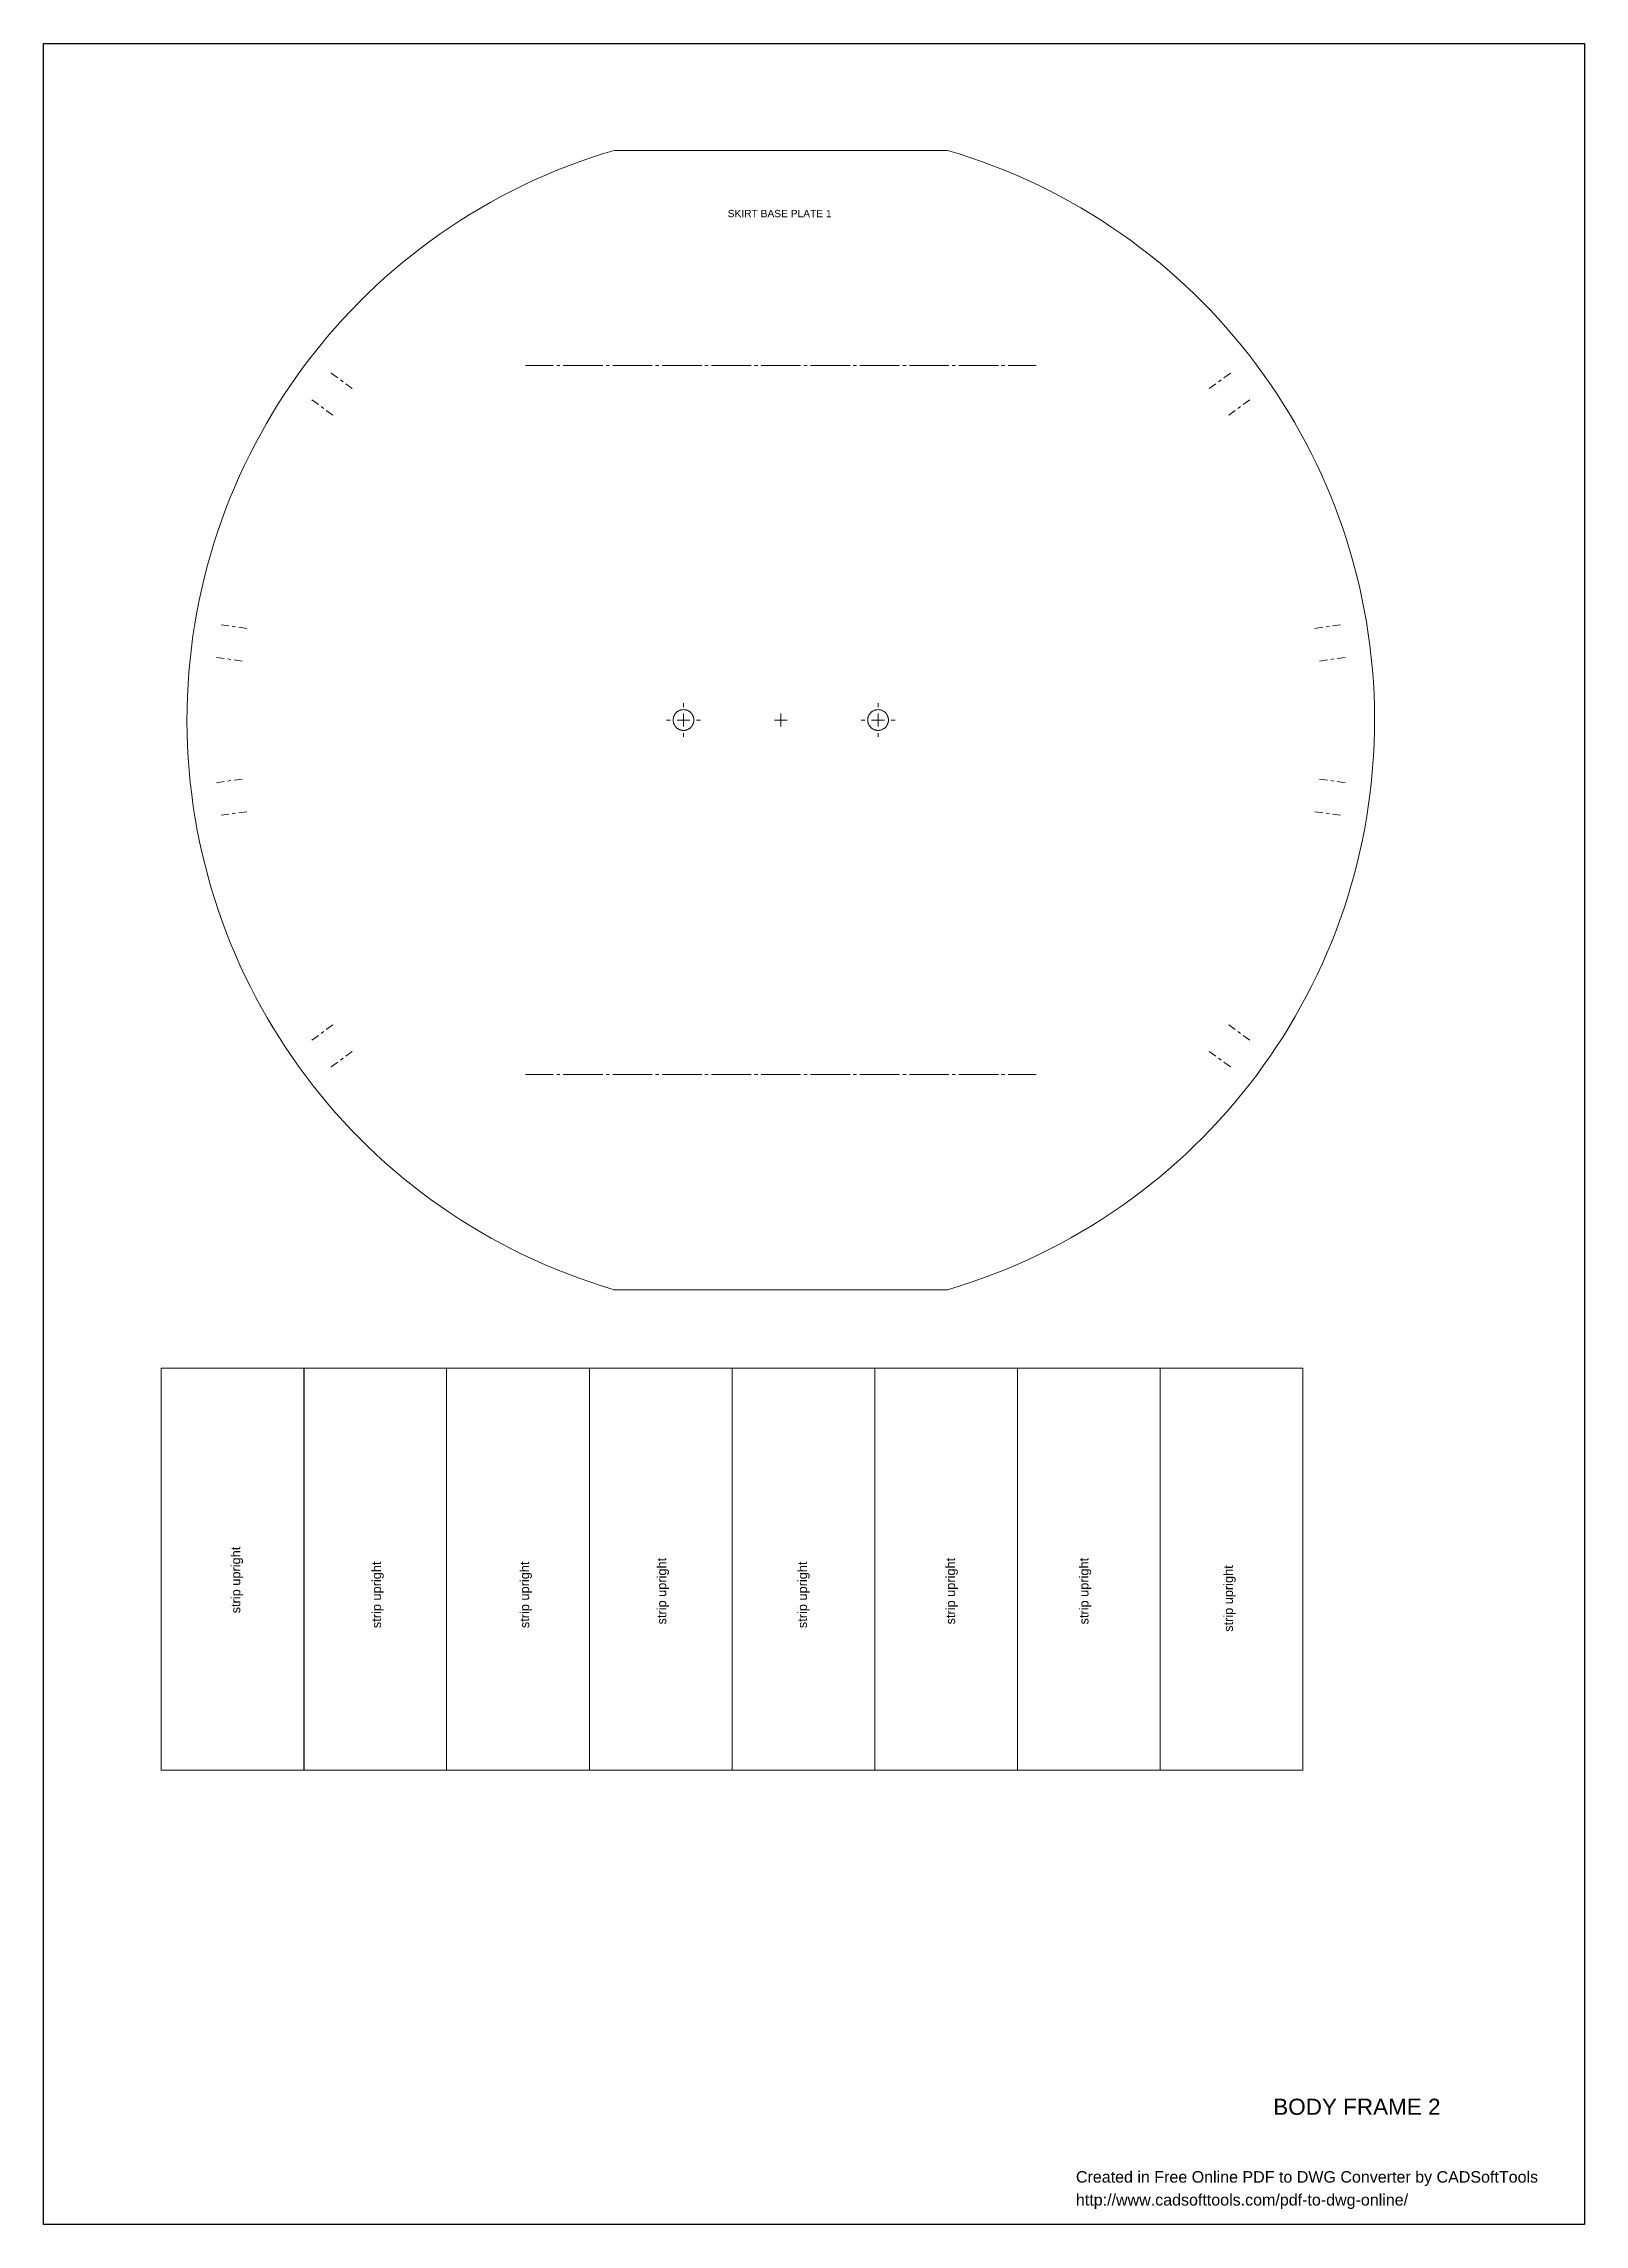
# Model space of a CAD drawing. Header units: millimetres. Extents: x 0 to 594, y 0 to 841.
import ezdxf

# ---------------------------------------------------------------- set-up
doc = ezdxf.new("R2010")
doc.units = ezdxf.units.MM
doc.header["$MEASUREMENT"] = 0
doc.layers.get('0').update_dxf_attribs({"linetype": 'CONTINUOUS'})
doc.layers.add('DD7728', color=7, linetype='CONTINUOUS')
doc.styles.add('Arial0', font='arial.ttf', dxfattribs={"height": 7.794})
doc.styles.add('DD77B8', font='arial.ttf')
picture_1 = doc.add_image_def('image1.bmp', size_in_pixel=(1446, 2048))

# ---------------------------------------------------------------- blocks, each defined once
blk = doc.blocks.new('MF23C8090')
at = {"color": 7, "true_color": 0x000007}
image = blk.add_image(picture_1, insert=(0, 0), size_in_units=(593.85, 841.02), dxfattribs=at)
image.dxf.flags = 11
blk = doc.blocks.new('DA4460')
at = {"layer": 'DD7728', "color": 1, "true_color": 0x000001, "style": 'DD77B8'}
for s, p in [('Created in Free Online PDF to DWG Converter by CADSoftTools', (0, 0)), ('http://www.cadsofttools.com/pdf-to-dwg-online/', (0, -2))]:
    blk.add_text(s, height=1, dxfattribs=at).set_placement(p)

msp = doc.modelspace()

# ---------------------------------------------------------------- linework, layer by layer
at = {"color": 7, "linetype": 'Continuous', "lineweight": 9, "true_color": 0x000007}
for p, q in [((348.36, 799.84), (219.91, 799.84)), ((102.78, 719.75), (102.71, 719.82)), ((185.68, 716.9), (196.49, 716.9)), ((197.75, 716.9), (199.01, 716.9)), ((200.3, 716.9), (215.55, 716.9)), ((216.8, 716.9), (218.06, 716.9)), ((219.35, 716.9), (234.6, 716.9)), ((235.86, 716.9), (237.12, 716.9)), ((238.41, 716.9), (253.66, 716.9)), ((254.91, 716.9), (256.17, 716.9)), ((257.46, 716.9), (272.71, 716.9)), ((273.97, 716.9), (275.22, 716.9)), ((276.51, 716.9), (291.76, 716.9)), ((293.02, 716.9), (294.28, 716.9)), ((295.57, 716.9), (310.82, 716.9)), ((312.07, 716.9), (313.33, 716.9)), ((314.62, 716.9), (329.87, 716.9)), ((331.13, 716.9), (332.39, 716.9)), ((333.68, 716.9), (348.93, 716.9)), ((350.18, 716.9), (351.44, 716.9)), ((352.73, 716.9), (367.98, 716.9)), ((369.24, 716.9), (370.49, 716.9)), ((371.78, 716.9), (382.6, 716.9)), ((465.5, 719.75), (465.56, 719.82)), ((95.3, 709.49), (95.24, 709.53)), ((113.36, 712.08), (110.85, 713.89)), ((115.42, 710.59), (114.39, 711.35)), ((118.95, 708.01), (116.44, 709.86)), ((449.29, 708.01), (451.8, 709.86)), ((452.83, 710.59), (453.85, 711.35)), ((454.88, 712.08), (457.43, 713.89)), ((472.97, 709.49), (473.04, 709.53)), ((105.92, 701.79), (103.37, 703.61)), ((107.97, 700.3), (106.91, 701.06)), ((111.51, 697.72), (108.96, 699.57)), ((456.77, 697.72), (459.28, 699.57)), ((460.3, 700.3), (461.33, 701.06)), ((462.36, 701.79), (464.87, 703.61)), ((71.42, 616.47), (68.38, 616.9)), ((73.93, 616.11), (72.68, 616.31)), ((78.27, 615.48), (75.22, 615.95)), ((489.98, 615.48), (493.05, 615.95)), ((494.31, 616.11), (495.57, 616.31)), ((496.83, 616.47), (499.9, 616.9)), ((509.83, 618.29), (509.89, 618.29)), ((511.58, 605.72), (511.68, 605.72)), ((69.63, 603.9), (66.59, 604.3)), ((72.15, 603.54), (70.92, 603.71)), ((76.51, 602.91), (73.44, 603.37)), ((491.76, 602.91), (494.81, 603.37)), ((496.1, 603.54), (497.35, 603.71)), ((498.61, 603.9), (501.69, 604.3)), ((246.64, 585.15), (246.64, 586.67)), ((246.64, 580.15), (246.64, 582.67)), ((284.12, 580.15), (284.12, 582.67)), ((321.63, 585.15), (321.63, 586.67)), ((321.63, 580.15), (321.63, 582.67)), ((241.61, 580.15), (240.13, 580.15)), ((246.64, 580.15), (244.13, 580.15)), ((246.64, 580.15), (246.64, 577.64)), ((246.64, 580.15), (249.12, 580.15)), ((246.64, 575.12), (246.64, 573.64)), ((251.64, 580.15), (253.13, 580.15)), ((284.12, 580.15), (281.64, 580.15)), ((284.12, 580.15), (284.12, 577.64)), ((284.12, 580.15), (286.64, 580.15)), ((316.64, 580.15), (315.15, 580.15)), ((321.63, 580.15), (319.15, 580.15)), ((321.63, 580.15), (321.63, 577.64)), ((321.63, 580.15), (324.15, 580.15)), ((321.63, 575.12), (321.63, 573.64)), ((326.66, 580.15), (328.15, 580.15)), ((69.63, 556.43), (66.59, 556)), ((72.15, 556.8), (70.92, 556.6)), ((76.51, 557.36), (73.44, 556.96)), ((491.76, 557.36), (494.81, 556.96)), ((496.1, 556.8), (497.35, 556.6)), ((498.61, 556.43), (501.69, 556)), ((56.7, 554.62), (56.6, 554.58)), ((511.58, 554.62), (511.68, 554.58)), ((58.45, 542.01), (58.35, 542.01)), ((71.42, 543.86), (68.38, 543.43)), ((73.93, 544.2), (72.68, 544.03)), ((78.27, 544.79), (75.22, 544.39)), ((489.98, 544.79), (493.05, 544.39)), ((494.31, 544.2), (495.57, 544.03)), ((496.83, 543.86), (499.9, 543.43)), ((509.83, 542.01), (509.89, 542.01)), ((111.51, 462.59), (108.96, 460.77)), ((456.77, 462.59), (459.28, 460.77)), ((105.92, 458.52), (103.37, 456.7)), ((107.97, 460.01), (106.91, 459.28)), ((460.3, 460.01), (461.33, 459.28)), ((462.36, 458.52), (464.87, 456.7)), ((95.3, 450.81), (95.24, 450.74)), ((113.36, 448.23), (110.85, 446.41)), ((115.42, 449.75), (114.39, 448.99)), ((118.95, 452.3), (116.44, 450.48)), ((449.29, 452.3), (451.8, 450.48)), ((452.83, 449.75), (453.85, 448.99)), ((454.88, 448.23), (457.43, 446.41)), ((472.97, 450.81), (473.04, 450.74)), ((102.78, 440.52), (102.71, 440.46)), ((185.68, 443.4), (196.49, 443.4)), ((197.75, 443.4), (199.01, 443.4)), ((200.3, 443.4), (215.55, 443.4)), ((216.8, 443.4), (218.06, 443.4)), ((219.35, 443.4), (234.6, 443.4)), ((235.86, 443.4), (237.12, 443.4)), ((238.41, 443.4), (253.66, 443.4)), ((254.91, 443.4), (256.17, 443.4)), ((257.46, 443.4), (272.71, 443.4)), ((273.97, 443.4), (275.22, 443.4)), ((276.51, 443.4), (291.76, 443.4)), ((293.02, 443.4), (294.28, 443.4)), ((295.57, 443.4), (310.82, 443.4)), ((312.07, 443.4), (313.33, 443.4)), ((314.62, 443.4), (329.87, 443.4)), ((331.13, 443.4), (332.39, 443.4)), ((333.68, 443.4), (348.93, 443.4)), ((350.18, 443.4), (351.44, 443.4)), ((352.73, 443.4), (367.98, 443.4)), ((369.24, 443.4), (370.49, 443.4)), ((371.78, 443.4), (382.6, 443.4)), ((465.5, 440.52), (465.56, 440.46)), ((219.91, 360.47), (348.36, 360.47)), ((100.36, 330.14), (45.35, 330.14)), ((45.35, 330.14), (45.35, 175.12)), ((155.34, 330.14), (100.33, 330.14)), ((100.33, 330.14), (100.33, 175.12)), ((100.36, 175.12), (100.36, 330.14)), ((210.35, 330.14), (155.31, 330.14)), ((155.31, 330.14), (155.31, 175.12)), ((155.34, 175.12), (155.34, 330.14)), ((210.35, 175.12), (210.35, 330.14)), ((265.4, 330.14), (210.39, 330.14)), ((210.39, 330.14), (210.39, 175.12)), ((320.38, 330.14), (265.37, 330.14)), ((265.37, 330.14), (265.37, 175.12)), ((265.4, 175.12), (265.4, 330.14)), ((375.39, 330.14), (320.34, 330.14)), ((320.34, 330.14), (320.34, 175.12)), ((320.38, 175.12), (320.38, 330.14)), ((430.33, 330.14), (375.32, 330.14)), ((375.32, 330.14), (375.32, 175.12)), ((375.39, 175.12), (375.39, 330.14)), ((485.35, 330.14), (430.3, 330.14)), ((430.3, 330.14), (430.3, 175.12)), ((430.33, 175.12), (430.33, 330.14)), ((485.35, 175.12), (485.35, 330.14)), ((45.35, 175.12), (100.36, 175.12)), ((100.33, 175.12), (155.34, 175.12)), ((155.31, 175.12), (210.35, 175.12)), ((210.39, 175.12), (265.4, 175.12)), ((265.37, 175.12), (320.38, 175.12)), ((320.34, 175.12), (375.39, 175.12)), ((375.32, 175.12), (430.33, 175.12)), ((430.3, 175.12), (485.35, 175.12))]:
    msp.add_line(p, q, dxfattribs=at)
for points in [[(242.94, 581.71), (242.87, 581.61), (242.87, 581.54), (242.87, 581.51), (242.81, 581.38), (242.81, 581.31)], [(243.53, 582.7), (243.5, 582.67), (243.47, 582.63), (243.43, 582.6), (243.4, 582.53), (243.37, 582.5), (243.33, 582.44), (243.3, 582.4)], [(244.39, 583.49), (244.36, 583.46), (244.29, 583.43), (244.23, 583.36), (244.19, 583.36), (244.16, 583.3), (244.13, 583.3), (244.1, 583.26)], [(245.45, 583.99), (245.42, 583.99), (245.32, 583.96), (245.29, 583.92), (245.22, 583.92), (245.19, 583.89), (245.09, 583.86)], [(248.16, 583.86), (248.07, 583.89), (248, 583.92), (247.97, 583.92), (247.93, 583.96), (247.83, 583.99), (247.77, 583.99)], [(249.16, 583.26), (249.12, 583.3), (249.09, 583.3), (249.06, 583.36), (248.99, 583.36), (248.96, 583.43), (248.89, 583.46), (248.86, 583.49)], [(249.95, 582.4), (249.92, 582.44), (249.88, 582.47), (249.88, 582.5), (249.82, 582.53), (249.82, 582.6), (249.75, 582.63), (249.75, 582.67), (249.72, 582.7)], [(250.45, 581.31), (250.45, 581.38), (250.41, 581.44), (250.41, 581.48), (250.38, 581.51), (250.38, 581.54), (250.35, 581.61), (250.31, 581.71)], [(250.55, 579.39), (250.55, 579.43), (250.58, 579.49), (250.58, 579.59), (250.58, 579.62), (250.58, 579.72), (250.61, 579.79), (250.61, 580.12), (250.65, 580.19), (250.61, 580.22), (250.61, 580.55), (250.58, 580.62), (250.58, 580.72), (250.58, 580.75), (250.58, 580.85), (250.55, 580.91), (250.55, 580.95)], [(317.93, 581.71), (317.9, 581.61), (317.86, 581.54), (317.86, 581.51), (317.8, 581.38), (317.8, 581.31)], [(318.53, 582.7), (318.49, 582.67), (318.49, 582.63), (318.46, 582.6), (318.43, 582.53), (318.39, 582.5), (318.33, 582.44), (318.29, 582.4)], [(319.39, 583.49), (319.39, 583.46), (319.29, 583.43), (319.25, 583.36), (319.22, 583.36), (319.15, 583.3), (319.12, 583.3), (319.09, 583.26)], [(320.48, 583.99), (320.41, 583.99), (320.34, 583.96), (320.28, 583.92), (320.25, 583.92), (320.18, 583.89), (320.08, 583.86)], [(323.16, 583.86), (323.09, 583.89), (323.02, 583.92), (322.99, 583.92), (322.92, 583.96), (322.86, 583.99), (322.79, 583.99)], [(324.15, 583.26), (324.15, 583.3), (324.08, 583.3), (324.05, 583.36), (324.02, 583.36), (323.98, 583.43), (323.88, 583.46), (323.85, 583.49)], [(324.98, 582.4), (324.91, 582.44), (324.88, 582.5), (324.84, 582.53), (324.81, 582.6), (324.78, 582.63), (324.74, 582.67), (324.74, 582.7)], [(325.44, 581.31), (325.44, 581.38), (325.37, 581.51), (325.37, 581.54), (325.37, 581.61), (325.34, 581.71)], [(325.57, 579.39), (325.57, 579.43), (325.57, 579.49), (325.57, 579.59), (325.6, 579.62), (325.6, 579.72), (325.64, 579.79), (325.64, 580.12), (325.64, 580.19), (325.64, 580.22), (325.64, 580.55), (325.6, 580.62), (325.6, 580.72), (325.57, 580.75), (325.57, 580.85), (325.57, 580.91), (325.57, 580.95)], [(242.81, 579.03), (242.81, 578.96), (242.87, 578.83), (242.87, 578.8), (242.87, 578.73), (242.94, 578.63)], [(243.3, 577.94), (243.33, 577.9), (243.37, 577.84), (243.4, 577.77), (243.43, 577.74), (243.47, 577.71), (243.5, 577.67), (243.53, 577.64)], [(244.1, 577.08), (244.13, 577.04), (244.16, 577.01), (244.19, 576.98), (244.23, 576.94), (244.29, 576.91), (244.33, 576.91), (244.36, 576.88), (244.39, 576.84)], [(245.09, 576.48), (245.12, 576.45), (245.19, 576.41), (245.22, 576.41), (245.29, 576.41), (245.32, 576.38), (245.35, 576.38), (245.42, 576.35), (245.45, 576.35)], [(245.85, 576.25), (245.88, 576.25), (245.95, 576.22), (246.05, 576.22), (246.08, 576.18), (246.18, 576.18), (246.25, 576.18), (246.58, 576.18), (246.64, 576.15), (246.68, 576.18), (247.01, 576.18), (247.04, 576.18), (247.17, 576.18), (247.21, 576.22), (247.3, 576.22), (247.34, 576.25), (247.4, 576.25)], [(247.77, 576.35), (247.83, 576.35), (247.87, 576.38), (247.93, 576.38), (247.97, 576.41), (248, 576.41), (248.07, 576.41), (248.1, 576.45), (248.16, 576.48)], [(248.86, 576.84), (248.89, 576.88), (248.93, 576.91), (248.96, 576.91), (248.99, 576.94), (249.06, 576.98), (249.09, 577.01), (249.12, 577.04), (249.16, 577.08)], [(249.72, 577.64), (249.75, 577.67), (249.75, 577.71), (249.82, 577.74), (249.82, 577.77), (249.88, 577.84), (249.88, 577.87), (249.92, 577.9), (249.95, 577.94)], [(250.31, 578.63), (250.35, 578.73), (250.38, 578.8), (250.38, 578.83), (250.41, 578.86), (250.41, 578.9), (250.45, 578.96), (250.45, 579.03)], [(317.8, 579.03), (317.8, 578.96), (317.86, 578.83), (317.86, 578.8), (317.9, 578.73), (317.93, 578.63)], [(318.29, 577.94), (318.33, 577.9), (318.39, 577.84), (318.43, 577.77), (318.46, 577.74), (318.49, 577.71), (318.49, 577.67), (318.53, 577.64)], [(319.09, 577.08), (319.12, 577.04), (319.15, 577.01), (319.22, 576.98), (319.25, 576.94), (319.29, 576.91), (319.32, 576.91), (319.39, 576.88), (319.39, 576.84)], [(320.08, 576.48), (320.15, 576.45), (320.18, 576.41), (320.25, 576.41), (320.28, 576.41), (320.34, 576.38), (320.38, 576.38), (320.41, 576.35), (320.48, 576.35)], [(320.87, 576.25), (320.91, 576.25), (320.94, 576.22), (321.04, 576.22), (321.11, 576.18), (321.2, 576.18), (321.24, 576.18), (321.57, 576.18), (321.63, 576.15), (321.67, 576.18), (322.03, 576.18), (322.06, 576.18), (322.16, 576.18), (322.2, 576.22), (322.33, 576.22), (322.36, 576.25), (322.4, 576.25)], [(322.79, 576.35), (322.86, 576.35), (322.89, 576.38), (322.92, 576.38), (322.99, 576.41), (323.02, 576.41), (323.09, 576.41), (323.12, 576.45), (323.16, 576.48)], [(323.85, 576.84), (323.88, 576.88), (323.92, 576.91), (323.98, 576.91), (324.02, 576.94), (324.05, 576.98), (324.08, 577.01), (324.15, 577.04), (324.15, 577.08)], [(324.74, 577.64), (324.74, 577.67), (324.78, 577.71), (324.81, 577.74), (324.84, 577.77), (324.88, 577.84), (324.91, 577.9), (324.98, 577.94)], [(325.34, 578.63), (325.37, 578.73), (325.37, 578.8), (325.37, 578.83), (325.44, 578.96), (325.44, 579.03)]]:
    msp.add_lwpolyline(points, dxfattribs=at)
for points, knots in [([(219.91, 799.84), (122.06, 771.16), (55.14, 681.64), (55.24, 579.66), (55.24, 579.66), (55.57, 478.07), (122.43, 389.08), (219.91, 360.47)], [0, 0, 0, 0, 0.125, 0.125, 0.125, 0.125001, 1, 1, 1, 1]), ([(348.36, 360.47), (446.21, 389.22), (513.13, 478.7), (513, 580.65), (513, 580.65), (512.7, 682.2), (445.82, 771.29), (348.36, 799.84)], [0, 0, 0, 0, 0.125, 0.125, 0.125, 0.125001, 1, 1, 1, 1]), ([(242.81, 581.31), (242.74, 581.24), (242.74, 581.05), (242.71, 580.95), (242.71, 580.95), (242.64, 580.65), (242.61, 580.48), (242.64, 580.15), (242.64, 580.15), (242.61, 579.86), (242.64, 579.69), (242.71, 579.39), (242.71, 579.39), (242.74, 579.29), (242.74, 579.09), (242.81, 579.03)], [0, 0, 0, 0, 0.0625, 0.0625, 0.0625, 0.062501, 0.125, 0.125, 0.125, 0.125001, 0.1875, 0.1875, 0.1875, 0.187501, 1, 1, 1, 1]), ([(244.1, 583.26), (243.96, 583.16), (243.9, 583.1), (243.8, 583), (243.8, 583), (243.7, 582.9), (243.63, 582.83), (243.53, 582.7)], [0, 0, 0, 0, 0.125, 0.125, 0.125, 0.125001, 1, 1, 1, 1]), ([(246.64, 584.16), (246.31, 584.16), (246.15, 584.16), (245.85, 584.09), (245.85, 584.09), (245.75, 584.06), (245.55, 584.06), (245.45, 583.99)], [0, 0, 0, 0, 0.125, 0.125, 0.125, 0.125001, 1, 1, 1, 1]), ([(247.77, 583.99), (247.7, 584.06), (247.5, 584.06), (247.4, 584.09), (247.4, 584.09), (247.11, 584.16), (246.94, 584.16), (246.61, 584.16)], [0, 0, 0, 0, 0.125, 0.125, 0.125, 0.125001, 1, 1, 1, 1]), ([(249.72, 582.7), (249.62, 582.83), (249.55, 582.9), (249.45, 583), (249.45, 583), (249.32, 583.1), (249.29, 583.16), (249.16, 583.26)], [0, 0, 0, 0, 0.125, 0.125, 0.125, 0.125001, 1, 1, 1, 1]), ([(317.8, 581.31), (317.76, 581.24), (317.73, 581.05), (317.7, 580.95), (317.7, 580.95), (317.67, 580.65), (317.63, 580.48), (317.63, 580.15), (317.63, 580.15), (317.63, 579.86), (317.67, 579.69), (317.7, 579.39), (317.7, 579.39), (317.73, 579.29), (317.76, 579.09), (317.8, 579.03)], [0, 0, 0, 0, 0.0625, 0.0625, 0.0625, 0.062501, 0.125, 0.125, 0.125, 0.125001, 0.1875, 0.1875, 0.1875, 0.187501, 1, 1, 1, 1]), ([(319.09, 583.26), (318.99, 583.16), (318.92, 583.1), (318.79, 583), (318.79, 583), (318.69, 582.9), (318.62, 582.83), (318.53, 582.7)], [0, 0, 0, 0, 0.125, 0.125, 0.125, 0.125001, 1, 1, 1, 1]), ([(321.63, 584.16), (321.34, 584.16), (321.17, 584.16), (320.87, 584.09), (320.87, 584.09), (320.74, 584.06), (320.58, 584.06), (320.48, 583.99)], [0, 0, 0, 0, 0.125, 0.125, 0.125, 0.125001, 1, 1, 1, 1]), ([(322.79, 583.99), (322.69, 584.06), (322.49, 584.06), (322.4, 584.09), (322.4, 584.09), (322.1, 584.16), (321.93, 584.16), (321.63, 584.16)], [0, 0, 0, 0, 0.125, 0.125, 0.125, 0.125001, 1, 1, 1, 1]), ([(324.74, 582.7), (324.64, 582.83), (324.58, 582.9), (324.45, 583), (324.45, 583), (324.35, 583.1), (324.28, 583.16), (324.15, 583.26)], [0, 0, 0, 0, 0.125, 0.125, 0.125, 0.125001, 1, 1, 1, 1]), ([(243.53, 577.64), (243.63, 577.51), (243.7, 577.44), (243.8, 577.34), (243.8, 577.34), (243.9, 577.24), (243.96, 577.18), (244.1, 577.08)], [0, 0, 0, 0, 0.125, 0.125, 0.125, 0.125001, 1, 1, 1, 1]), ([(249.16, 577.08), (249.29, 577.18), (249.32, 577.24), (249.45, 577.34), (249.45, 577.34), (249.55, 577.44), (249.62, 577.51), (249.72, 577.64)], [0, 0, 0, 0, 0.125, 0.125, 0.125, 0.125001, 1, 1, 1, 1]), ([(318.53, 577.64), (318.62, 577.51), (318.69, 577.44), (318.79, 577.34), (318.79, 577.34), (318.92, 577.24), (318.99, 577.18), (319.09, 577.08)], [0, 0, 0, 0, 0.125, 0.125, 0.125, 0.125001, 1, 1, 1, 1]), ([(324.15, 577.08), (324.28, 577.18), (324.35, 577.24), (324.45, 577.34), (324.45, 577.34), (324.58, 577.44), (324.64, 577.51), (324.74, 577.64)], [0, 0, 0, 0, 0.125, 0.125, 0.125, 0.125001, 1, 1, 1, 1])]:
    msp.add_open_spline(points, degree=3, knots=knots, dxfattribs=at)
for points in [[(243.3, 582.4), (243.1, 582.14), (243.07, 581.97), (242.94, 581.71)], [(245.09, 583.86), (244.82, 583.73), (244.66, 583.66), (244.39, 583.49)], [(248.86, 583.49), (248.59, 583.66), (248.43, 583.73), (248.16, 583.86)], [(250.31, 581.71), (250.18, 581.97), (250.12, 582.14), (249.95, 582.4)], [(250.55, 580.95), (250.51, 581.05), (250.51, 581.24), (250.45, 581.31)], [(318.29, 582.4), (318.13, 582.14), (318.06, 581.97), (317.93, 581.71)], [(320.08, 583.86), (319.82, 583.73), (319.65, 583.66), (319.39, 583.49)], [(323.85, 583.49), (323.59, 583.66), (323.45, 583.73), (323.16, 583.86)], [(325.34, 581.71), (325.17, 581.97), (325.14, 582.14), (324.98, 582.4)], [(325.57, 580.95), (325.5, 581.05), (325.5, 581.24), (325.44, 581.31)], [(242.94, 578.63), (243.07, 578.37), (243.1, 578.2), (243.3, 577.94)], [(244.39, 576.84), (244.66, 576.68), (244.82, 576.61), (245.09, 576.48)], [(245.45, 576.35), (245.55, 576.28), (245.75, 576.28), (245.85, 576.25)], [(247.4, 576.25), (247.5, 576.28), (247.7, 576.28), (247.77, 576.35)], [(248.16, 576.48), (248.43, 576.61), (248.59, 576.68), (248.86, 576.84)], [(249.95, 577.94), (250.12, 578.2), (250.18, 578.37), (250.31, 578.63)], [(250.45, 579.03), (250.51, 579.09), (250.51, 579.29), (250.55, 579.39)], [(317.93, 578.63), (318.06, 578.37), (318.13, 578.2), (318.29, 577.94)], [(319.39, 576.84), (319.65, 576.68), (319.82, 576.61), (320.08, 576.48)], [(320.48, 576.35), (320.58, 576.28), (320.74, 576.28), (320.87, 576.25)], [(322.4, 576.25), (322.49, 576.28), (322.69, 576.28), (322.79, 576.35)], [(323.16, 576.48), (323.45, 576.61), (323.59, 576.68), (323.85, 576.84)], [(324.98, 577.94), (325.14, 578.2), (325.17, 578.37), (325.34, 578.63)], [(325.44, 579.03), (325.5, 579.09), (325.5, 579.29), (325.57, 579.39)]]:
    msp.add_open_spline(points, degree=3, dxfattribs=at)

# ---------------------------------------------------------------- block references
at = {"color": 7, "true_color": 0xffffff}
msp.add_blockref('MF23C8090', (0, 0), dxfattribs=at)
at = {"layer": 'DD7728', "true_color": 0x000000, "xscale": 4.421230261676705, "yscale": 4.421230261676705, "zscale": 4.421230261676705}
msp.add_blockref('DA4460', (397.88, 16.11), dxfattribs=at)

# ---------------------------------------------------------------- texts
at = {"color": 7, "true_color": 0x000007, "style": 'Arial0'}
for s, height, p in [('SKIRT BASE PLATE 1', 2.8211, (263.65, 774.08)), ('BODY FRAME 2', 6.2016, (473.93, 42.27))]:
    msp.add_text(s, height=height, dxfattribs=at).set_placement(p)
for height, p in [(3.52, (75.79, 235.66)), (3.5207, (130.04, 229.94)), (3.52, (187.13, 229.94)), (3.52, (239.96, 231.36)), (3.52, (294.21, 229.94)), (3.52, (351.31, 231.36)), (3.52, (402.71, 231.36)), (3.5163, (458.39, 228.52))]:
    msp.add_text('strip upright', height=height, rotation=90, dxfattribs=at).set_placement(p)

doc.saveas('drawing.dxf')
